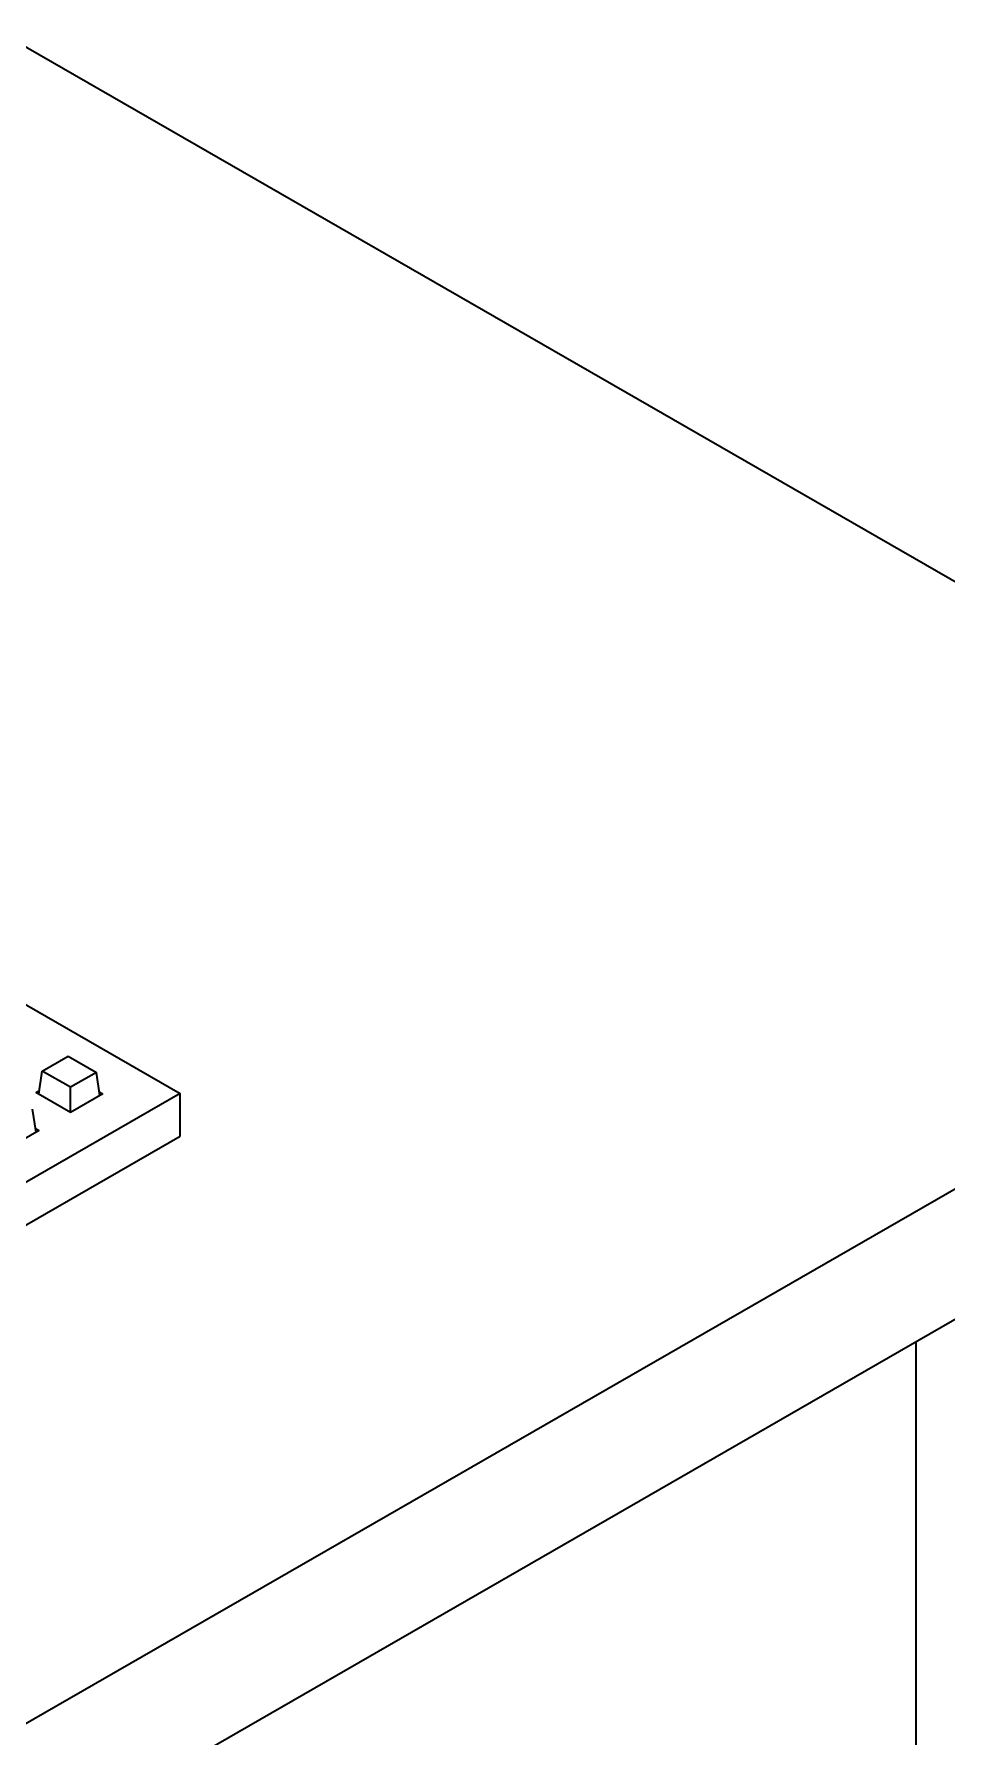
# Model space of a CAD drawing. Header units: millimetres. Extents: x 0 to 84100, y 0 to 59400.
# Drawn here: x 68070 to 68419, y 17621 to 18273 of the extents above; entities that cross this region are included whole.
import ezdxf

# ---------------------------------------------------------------- set-up
doc = ezdxf.new("R2010")
doc.units = ezdxf.units.MM
doc.header["$LTSCALE"] = 100
doc.layers.add('Visible (ISO)', color=7, linetype='Continuous', lineweight=35)

msp = doc.modelspace()

# ---------------------------------------------------------------- linework, layer by layer
at = {"layer": 'Visible (ISO)'}
for p, q in [((68058.07, 18272.63), (68623.75, 17946.87)), ((68623.75, 17946.87), (67775.23, 17458.24)), ((67993.22, 17943.3), (68125.45, 17867.16)), ((67775.23, 17408.42), (68623.75, 17897.06)), ((68072.77, 17875.74), (68082.67, 17881.44)), ((68082.67, 17881.44), (68093.45, 17875.23)), ((68071.43, 17866.91), (68072.77, 17875.74)), ((68083.55, 17869.53), (68072.77, 17875.74)), ((68093.45, 17875.23), (68083.55, 17869.53)), ((68094.79, 17866.4), (68093.45, 17875.23)), ((68125.45, 17867.16), (67733.71, 17641.57)), ((68070.29, 17867.56), (68071.65, 17868.34)), ((68083.55, 17859.93), (68070.29, 17867.56)), ((68083.55, 17859.93), (68083.55, 17869.53)), ((68095.92, 17867.05), (68083.55, 17859.93)), ((68094.57, 17867.83), (68095.92, 17867.05)), ((68125.45, 17850.81), (68125.45, 17867.16)), ((68070.39, 17852.35), (68069.05, 17861.18)), ((67733.71, 17625.22), (68125.45, 17850.81)), ((68071.53, 17853.01), (68059.15, 17845.88)), ((68070.17, 17853.79), (68071.53, 17853.01)), ((68406.91, 17772.18), (68406.91, 17417.59))]:
    msp.add_line(p, q, dxfattribs=at)

doc.saveas('drawing.dxf')
